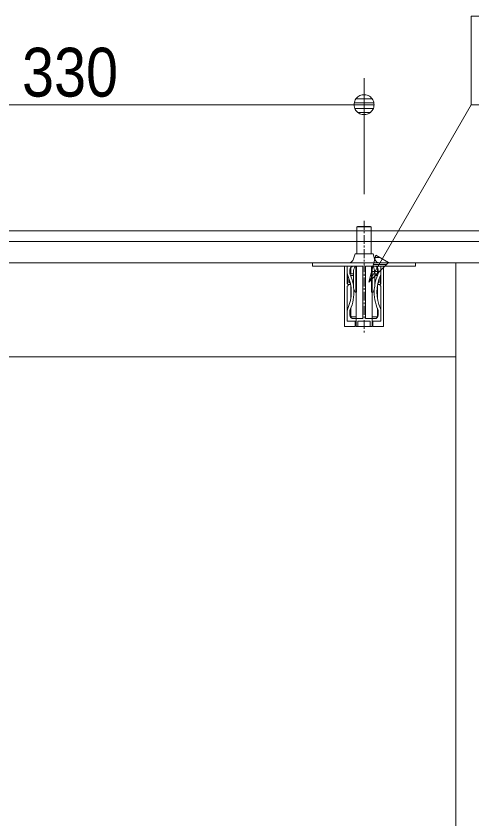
# Model space of a CAD drawing. Units: millimetres, scale not verified. Extents: x -4547 to 4547, y -2284 to 2284.
# Drawn here: x -322.2 to -65, y 522.2 to 975.2 of the extents above; entities that cross this region are included whole.
import ezdxf
from ezdxf.enums import TextEntityAlignment as Align

# ---------------------------------------------------------------- set-up
doc = ezdxf.new("R2010")
doc.units = ezdxf.units.MM
doc.header["$LTSCALE"] = 20
for name, pattern in [('CHAIN1', [8, 5, -1, 1, -1]), ('DASHED1', [1.8, 1.2, -0.6]), ('DOUBLE_CHAIN1', [8.8, 5, -1, 0.6, -0.6, 0.6, -1])]:
    doc.linetypes.add(name, pattern=pattern)
for name, color, linetype, lineweight in [('0-0_3一般', 7, 'Continuous', 9), ('0-2_0', 7, 'Continuous', 9), ('0-3_2寸法-3', 7, 'Continuous', 9), ('0-4_2寸法-1', 7, 'Continuous', 9)]:
    doc.layers.add(name, color=color, linetype=linetype, lineweight=lineweight)
doc.styles.add('ＭＳ Ｐゴシック', font='')
doc.styles.get('ＭＳ Ｐゴシック').set_extended_font_data('MS PGothic')

# ---------------------------------------------------------------- blocks, each defined once
blk = doc.blocks.new('_Dot')
at = {"layer": '0-2_0'}
for p, q in [((-10, 0), (-20, 0)), ((9.78, 2), (-9.78, 2)), ((7.99, 6), (-7.99, 6)), ((9.16, -3.98), (-9.16, -3.98)), ((6, -7.98), (-6, -7.98))]:
    blk.add_line(p, q, dxfattribs=at)
for points in [[(10, 0), (9.92, 1.25), (9.69, 2.49), (9.3, 3.68), (8.76, 4.82), (8.09, 5.88), (7.29, 6.85), (6.37, 7.71), (5.36, 8.44), (4.26, 9.05), (3.09, 9.51), (1.87, 9.82), (0.63, 9.98), (-0.63, 9.98), (-1.87, 9.82), (-3.09, 9.51), (-4.26, 9.05), (-5.36, 8.44), (-6.37, 7.71), (-7.29, 6.85), (-8.09, 5.88), (-8.76, 4.82), (-9.3, 3.68), (-9.69, 2.49), (-9.92, 1.25), (-10, 0), (0, 0)], [(-10, 0), (-9.92, -1.25), (-9.69, -2.49), (-9.3, -3.68), (-8.76, -4.82), (-8.09, -5.88), (-7.29, -6.85), (-6.37, -7.71), (-5.36, -8.44), (-4.26, -9.05), (-3.09, -9.51), (-1.87, -9.82), (-0.63, -9.98), (0.63, -9.98), (1.87, -9.82), (3.09, -9.51), (4.26, -9.05), (5.36, -8.44), (6.37, -7.71), (7.29, -6.85), (8.09, -5.88), (8.76, -4.82), (9.3, -3.68), (9.69, -2.49), (9.92, -1.25), (10, 0), (0, 0)]]:
    blk.add_lwpolyline(points, close=True, dxfattribs=at)
blk = doc.blocks.new('グループ-107')
at = {"layer": '0-0_3一般'}
for p, q in [((18172.5, 16720), (25330.5, 16720)), ((25328.5, 16720), (25328.5, 15660)), ((25330.5, 16720), (25648.5, 16720)), ((18174.5, 15660), (25328.5, 15660)), ((25328.5, 15660), (25328.5, 1160))]:
    blk.add_line(p, q, dxfattribs=at)
at = {"layer": '0-0_3一般', "linetype": 'DASHED1'}
for p, q in [((25330.5, 15660), (25330.5, 16720)), ((25328.5, 15660), (25330.5, 15660))]:
    blk.add_line(p, q, dxfattribs=at)
blk = doc.blocks.new('グループ-108')
at = {"layer": '0-0_3一般'}
for p, q in [((17694.5, 17080), (41254.5, 17080)), ((41254.5, 16960), (17694.5, 16960))]:
    blk.add_line(p, q, dxfattribs=at)
blk = doc.blocks.new('グループ-111')
at = {"layer": '0-0_3一般', "linetype": 'DOUBLE_CHAIN1'}
blk.add_line((16291.1, 17080), (42796.3, 17080), dxfattribs=at)
blk = doc.blocks.new('グループ-125')
at = {"layer": '0-0_3一般'}
for p, q in [((24214.5, 17124), (24220.5, 17130)), ((24214.5, 17124), (24374.5, 17124)), ((24214.5, 16820), (24214.5, 17124)), ((24368.5, 17130), (24220.5, 17130)), ((24368.5, 17130), (24374.5, 17124)), ((24374.5, 17124), (24374.5, 16820)), ((24175.4, 16762.8), (24192.5, 16820)), ((24192.5, 16820), (24396.5, 16820)), ((24396.5, 16820), (24413.7, 16762.8)), ((23774.5, 16720), (23714.5, 16720)), ((23774.5, 16720), (24814.5, 16720)), ((24279.5, 16680), (23774.5, 16680)), ((24074.5, 16680), (24074.5, 16000)), ((24104.5, 16604.7), (24104.5, 16680)), ((24202.5, 16680), (24202.5, 16390)), ((24279.5, 16680), (24279.5, 16090)), ((24814.5, 16680), (24309.5, 16680)), ((24309.5, 16090), (24309.5, 16680)), ((24379.5, 16390), (24379.5, 16680)), ((24484.5, 16604.7), (24484.5, 16680)), ((24874.5, 16720), (24814.5, 16720)), ((24874.5, 16680), (24814.5, 16680)), ((24874.5, 16680), (24874.5, 16720)), ((24108.5, 16581.4), (24108.5, 16485)), ((24134.5, 16640), (24134.5, 16604.7)), ((24174.5, 16595), (24135.7, 16595)), ((24144.5, 16666.5), (24144.5, 16595)), ((24174.5, 16455), (24174.5, 16615)), ((24414.5, 16615), (24414.5, 16455)), ((24453.3, 16595), (24414.5, 16595)), ((24444.5, 16666.5), (24444.5, 16595)), ((24454.5, 16640), (24454.5, 16604.7)), ((24480.5, 16485), (24480.5, 16581.4)), ((24124.5, 16501), (24124.5, 16541.4)), ((24134.5, 16495), (24130.5, 16495)), ((24134.5, 16495), (24138.2, 16495)), ((24174.5, 16575), (24143.8, 16575)), ((24144.5, 16575), (24144.5, 16573.2)), ((24169, 16495), (24174.5, 16495)), ((24445.3, 16575), (24414.5, 16575)), ((24414.5, 16495), (24420.1, 16495)), ((24444.5, 16575), (24444.5, 16573.2)), ((24450.8, 16495), (24454.5, 16495)), ((24454.5, 16495), (24458.5, 16495)), ((24464.5, 16501), (24464.5, 16541.4)), ((24118.5, 16475), (24134.5, 16475)), ((24134.5, 16475), (24142.5, 16475)), ((24144.5, 16463.6), (24144.5, 16316.4)), ((24173, 16475), (24174.5, 16475)), ((24414.5, 16475), (24416.1, 16475)), ((24444.5, 16463.6), (24444.5, 16316.4)), ((24446.6, 16475), (24454.5, 16475)), ((24454.5, 16475), (24470.5, 16475)), ((24202.5, 16390), (24193.7, 16390)), ((24204.5, 16090), (24204.5, 16390)), ((24379.5, 16390), (24386.5, 16390)), ((24384.5, 16390), (24384.5, 16090)), ((24104.5, 16175.3), (24104.5, 16060)), ((24134.5, 16175.3), (24134.5, 16130)), ((24144.5, 16206.8), (24144.5, 16120)), ((24444.5, 16206.8), (24444.5, 16120)), ((24454.5, 16175.3), (24454.5, 16130)), ((24484.5, 16060), (24484.5, 16175.3)), ((24204.5, 16060), (24104.5, 16060)), ((24204.5, 16110), (24154.5, 16110)), ((24204.5, 16090), (24174.5, 16090)), ((24204.5, 16090), (24204.5, 16000)), ((24279.5, 16090), (24204.5, 16090)), ((24364.5, 16060), (24224.5, 16060)), ((24224.5, 16000), (24224.5, 16060)), ((24384.5, 16090), (24309.5, 16090)), ((24364.5, 16060), (24364.5, 16000)), ((24434.5, 16110), (24384.5, 16110)), ((24414.5, 16090), (24384.5, 16090)), ((24384.5, 16000), (24384.5, 16090)), ((24484.5, 16060), (24384.5, 16060)), ((24394.5, 16060), (24394.5, 16000)), ((24204.5, 16000), (24224.5, 16000)), ((24364.5, 16000), (24224.5, 16000)), ((24364.5, 16000), (24384.5, 16000))]:
    blk.add_line(p, q, dxfattribs=at)
at = {"layer": '0-0_3一般', "linetype": 'CHAIN1'}
blk.add_line((24294.5, 17193.5), (24294.5, 15923.6), dxfattribs=at)
at = {"layer": '0-0_3一般'}
for points in [[(23774.5, 16680), (23714.5, 16680), (23714.5, 16720)], [(24202.5, 16390), (24209.5, 16390), (24209.5, 16680)], [(24395.4, 16390), (24386.5, 16390), (24386.5, 16680)], [(24514.5, 16680), (24514.5, 16000), (24394.5, 16000)], [(24104.5, 16604.7), (24104.5, 16482.2), (24110.3, 16478.2)], [(24478.8, 16478.2), (24484.5, 16482.2), (24484.5, 16604.7)], [(24110.3, 16461.8), (24104.5, 16457.8), (24104.5, 16175.3)], [(24484.5, 16175.3), (24484.5, 16457.8), (24478.8, 16461.8)], [(24203.2, 16390), (24204.3, 16388.8), (24204.5, 16388.6)], [(24384.5, 16388.6), (24384.8, 16388.8), (24385.9, 16390)], [(24194.5, 16060), (24194.5, 16000), (24074.5, 16000)]]:
    blk.add_lwpolyline(points, dxfattribs=at)
for centre, radius, start, end in [((24117.9, 16780), 60, 270, 343.30076), ((24471.2, 16780), 60, 196.69924, 270), ((24174.5, 16640), 40, 90, 180), ((24294.5, 16615), 120, 147.20283, 180), ((24294.5, 16615), 120, 0, 32.79717), ((24414.5, 16640), 40, 0, 90), ((24174.5, 16604.7), 70, 180, 204.18691), ((24174.5, 16604.7), 40, 180, 204.18691), ((23696.5, 16390), 484, 9.03109, 24.18691), ((24892.5, 16390), 484, 155.81309, 170.96891), ((24414.5, 16604.7), 40, 335.81309, 0), ((24414.5, 16604.7), 70, 335.81309, 0), ((23696.5, 16390), 454, 335.81309, 24.18691), ((24130.5, 16501), 6, 180, 270), ((24892.5, 16390), 454, 155.81309, 204.18691), ((24458.5, 16501), 6, 270, 0), ((24118.5, 16485), 10, 180, 270), ((24104.5, 16470), 10, 305, 55), ((23696.5, 16390), 484, 335.81309, 3.62717), ((24294.5, 16455), 120, 180, 212.79717), ((24294.5, 16455), 120, 327.20283, 0), ((24892.5, 16390), 484, 176.37283, 204.18691), ((24470.5, 16485), 10, 270, 0), ((24484.5, 16470), 10, 125, 235), ((24174.5, 16175.3), 70, 155.81309, 180), ((24174.5, 16175.3), 40, 155.81309, 180), ((24174.5, 16130), 40, 180, 270), ((24414.5, 16130), 40, 270, 0), ((24414.5, 16175.3), 40, 0, 24.18691), ((24414.5, 16175.3), 70, 0, 24.18691), ((24154.5, 16120), 10, 180, 270), ((24434.5, 16120), 10, 270, 0)]:
    blk.add_arc(centre, radius, start, end, dxfattribs=at)
blk = doc.blocks.new('グループ-126')
at = {"layer": '0-0_3一般'}
for name in ['グループ-125', 'グループ-111', 'グループ-108', 'グループ-107']:
    blk.add_blockref(name, (0, 0), dxfattribs=at)
blk = doc.blocks.new('グループ-127')
at = {"layer": '0-0_3一般'}
blk.add_blockref('グループ-126', (0, 0), dxfattribs=at)

msp = doc.modelspace()

# ---------------------------------------------------------------- linework, layer by layer
at = {"layer": '0-3_2寸法-3'}
for p, q in [((-123.25, 825), (-65.4, 925.2)), ((-117.03, 839), (-119.5, 839)), ((-117.03, 839), (-119.5, 839)), ((-113.25, 835), (-120.57, 835)), ((-117.25, 831), (-121.64, 831)), ((-121.25, 827), (-122.71, 827))]:
    msp.add_line(p, q, dxfattribs=at)
for points in [[(184.6, 925.2), (-65.4, 925.2), (-65.4, 975.2), (184.6, 975.2)], [(-112.1, 836.15), (-123.25, 825), (-119.17, 840.23)], [(-112.1, 836.15), (-123.25, 825), (-119.17, 840.23)]]:
    msp.add_lwpolyline(points, close=True, dxfattribs=at)
at = {"layer": '0-4_2寸法-1'}
for p, q in [((-125.9, 874.67), (-125.9, 940.2)), ((-444.64, 925.2), (-137.15, 925.2))]:
    msp.add_line(p, q, dxfattribs=at)

# ---------------------------------------------------------------- block references
at = {"layer": '0-0_3一般', "xscale": 0.05, "yscale": 0.05}
msp.add_blockref('グループ-127', (-1340.62, 0), dxfattribs=at)
at = {"layer": '0-4_2寸法-1', "xscale": 0.5627563, "yscale": 0.5627563}
msp.add_blockref('_Dot', (-125.9, 925.2), dxfattribs=at)

# ---------------------------------------------------------------- texts
at = {"layer": '0-4_2寸法-1', "style": 'ＭＳ Ｐゴシック', "width": 0.9}
msp.add_text('330', height=27.57, dxfattribs=at).set_placement((-318.86, 921.48), align=Align.BOTTOM_LEFT)

doc.saveas('drawing.dxf')
